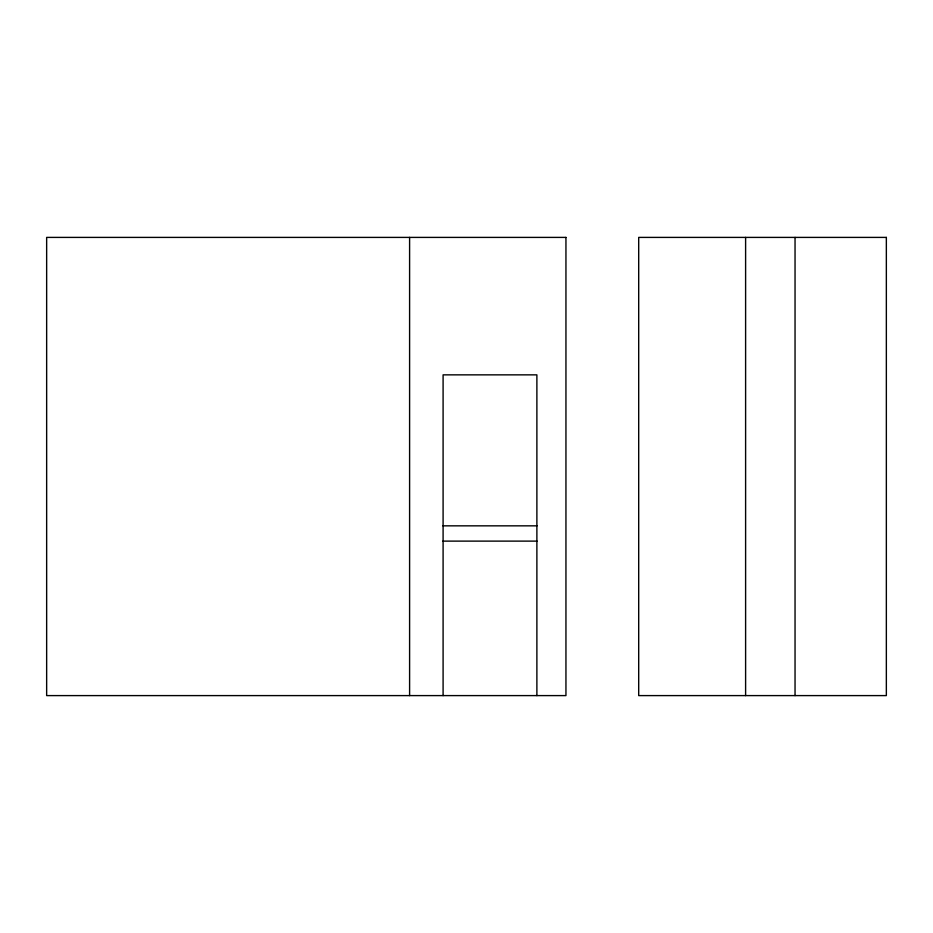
<?xml version="1.0" encoding="UTF-8"?>
<svg xmlns="http://www.w3.org/2000/svg" width="933" height="933" viewBox="0 0 933 933"><rect width="100%" height="100%" fill="white"/><g stroke="black" fill="none" stroke-linecap="round" stroke-linejoin="round"><path stroke-width="1.4" d="M442.953 525.839L537 525.839M442.953 541.117L537 541.117M795.044 237.402L795.044 695.598M745.607 237.402L745.607 695.598M536.883 695.598L536.883 374.856L443.093 374.856L443.093 695.598M409.599 237.402L409.599 695.598M565.946 237.402L46.65 237.402L46.65 695.598L565.946 695.598L565.946 237.402M886.35 237.402L638.697 237.402L638.697 695.598L886.35 695.598L886.35 237.402"/></g></svg>
